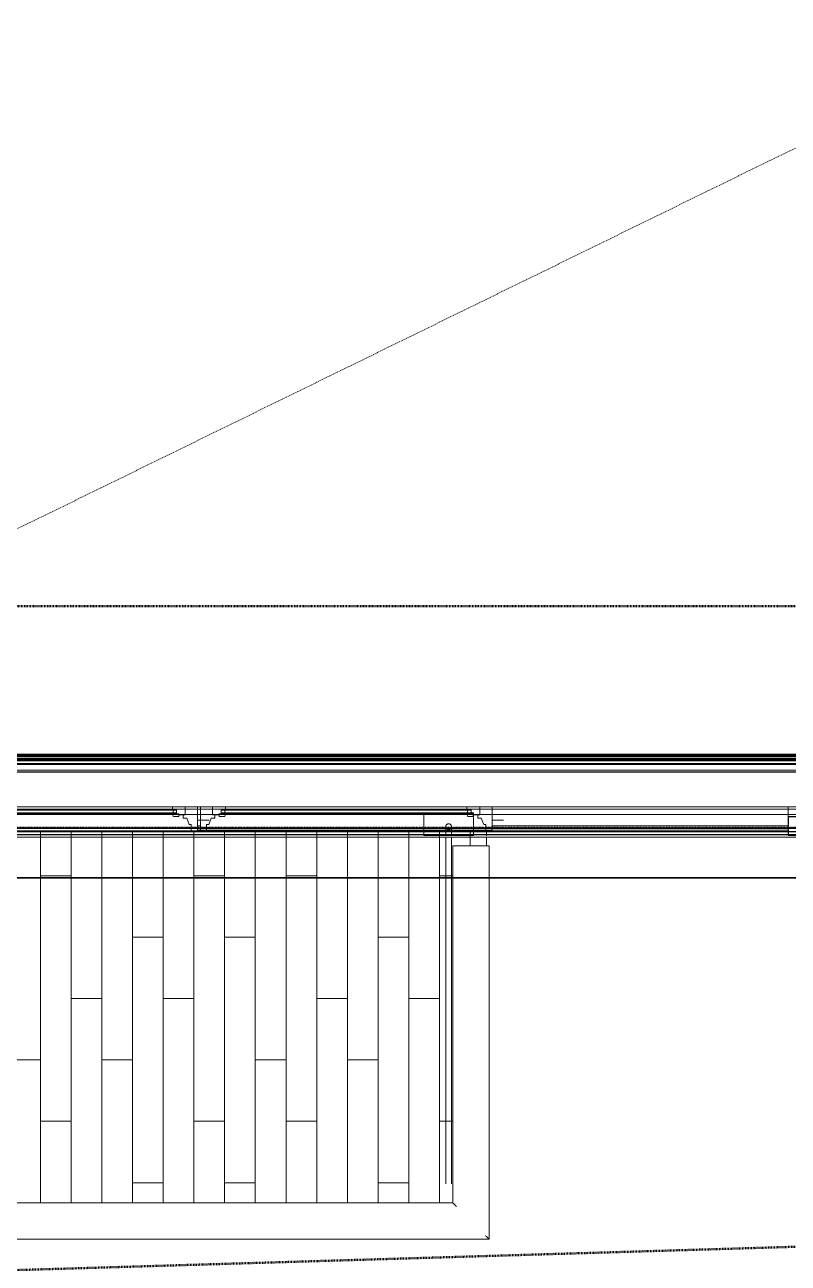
# Model space of a CAD drawing. Header units: inches. Extents: x -4235 to -464, y 9767 to 12269.
# Drawn here: x -2276.6 to -2177.1, y 9923.4 to 10084.9 of the extents above; entities that cross this region are included whole.
import ezdxf

# ---------------------------------------------------------------- set-up
doc = ezdxf.new("R2010")
doc.units = ezdxf.units.IN
doc.header["$MEASUREMENT"] = 0
doc.linetypes.add('Dash 1_16_', pattern=[0.125, 0.0625, -0.0625])
for name, color, linetype, lineweight in [('A-FLOR-1', 192, 'Continuous', 9), ('A-FLOR-HRAL', 11, 'Continuous', 9), ('A-FLOR-PATT-1', 9, 'Continuous', 9), ('A-GLAZ-1', 151, 'Continuous', 9), ('A-GLAZ-2', 151, 'Continuous', 20), ('A-GLAZ-CWMG', 51, 'Continuous', 9), ('A-ROOF-1', 10, 'Dash 1_16_', 9), ('A-ROOF-2', 7, 'Dash 1_16_', 9), ('A-WALL-1', 113, 'Continuous', 9), ('C-PROP-LINE-1', 91, 'Dash 1_16_', 50)]:
    doc.layers.add(name, color=color, linetype=linetype, lineweight=lineweight)

# ---------------------------------------------------------------- blocks, each defined once
blk = doc.blocks.new('Basic Wall _ EXT - FIBER CEMENT - LARGE - ___-2505169-BACKGROUND - ROOF PLAN')
at = {"layer": 'A-WALL-1'}
for p, q in [((-2254.11, 9981.94), (-2224.61, 9981.94)), ((-2224.61, 9981.94), (-2254.11, 9981.94)), ((-2224.61, 9981.91), (-2254.11, 9981.91)), ((-2224.61, 9981.91), (-2254.11, 9981.91)), ((-2224.61, 9981.94), (-2224.51, 9981.94)), ((-2224.51, 9981.94), (-2224.61, 9981.94)), ((-2224.51, 9981.91), (-2224.61, 9981.91)), ((-2224.51, 9981.91), (-2224.61, 9981.91)), ((-2224.49, 9981.94), (-2224.18, 9981.94)), ((-2224.18, 9981.94), (-2224.49, 9981.94)), ((-2224.18, 9981.91), (-2224.48, 9981.91)), ((-2224.18, 9981.91), (-2224.48, 9981.91)), ((-2224.15, 9981.94), (-2219.07, 9981.94)), ((-2219.07, 9981.94), (-2224.15, 9981.94)), ((-2219.07, 9981.91), (-2224.14, 9981.91)), ((-2219.07, 9981.91), (-2224.14, 9981.91)), ((-2219.04, 9981.94), (-2218.25, 9981.94)), ((-2218.25, 9981.94), (-2219.04, 9981.94)), ((-2218.25, 9981.91), (-2219.03, 9981.91)), ((-2218.25, 9981.91), (-2219.03, 9981.91)), ((-2218.23, 9981.94), (-2218.13, 9981.94)), ((-2218.13, 9981.94), (-2218.23, 9981.94)), ((-2218.13, 9981.91), (-2218.23, 9981.91)), ((-2218.13, 9981.91), (-2218.23, 9981.91)), ((-2218.13, 9981.94), (-2177.12, 9981.94)), ((-2177.12, 9981.94), (-2218.13, 9981.94)), ((-2177.12, 9981.91), (-2218.13, 9981.91)), ((-2089.29, 9981.91), (-2218.13, 9981.91)), ((-2177.12, 9981.94), (-2089.29, 9981.94)), ((-2089.29, 9981.94), (-2177.12, 9981.94)), ((-2089.29, 9981.91), (-2177.12, 9981.91)), ((-2224.62, 9979.9), (-2254.11, 9979.9)), ((-2224.62, 9979.9), (-2254.11, 9979.9)), ((-2254.11, 9979.87), (-2224.62, 9979.87)), ((-2224.62, 9979.87), (-2254.11, 9979.87)), ((-2224.53, 9979.9), (-2224.62, 9979.9)), ((-2224.53, 9979.9), (-2224.62, 9979.9)), ((-2224.62, 9979.87), (-2224.53, 9979.87)), ((-2224.53, 9979.87), (-2224.62, 9979.87)), ((-2221.74, 9979.9), (-2224.51, 9979.9)), ((-2221.74, 9979.9), (-2224.51, 9979.9)), ((-2224.51, 9979.87), (-2221.74, 9979.87)), ((-2221.74, 9979.87), (-2224.51, 9979.87)), ((-2221.63, 9979.9), (-2221.69, 9979.9)), ((-2221.63, 9979.9), (-2221.69, 9979.9)), ((-2221.69, 9979.87), (-2221.63, 9979.87)), ((-2221.63, 9979.87), (-2221.69, 9979.87)), ((-2221.57, 9979.9), (-2221.63, 9979.9)), ((-2221.57, 9979.9), (-2221.63, 9979.9)), ((-2221.63, 9979.87), (-2221.56, 9979.87)), ((-2221.56, 9979.87), (-2221.63, 9979.87)), ((-2221.47, 9979.9), (-2221.56, 9979.9)), ((-2221.47, 9979.9), (-2221.56, 9979.9)), ((-2221.56, 9979.87), (-2221.47, 9979.87)), ((-2221.47, 9979.87), (-2221.56, 9979.87)), ((-2221.37, 9979.9), (-2221.47, 9979.9)), ((-2221.37, 9979.9), (-2221.47, 9979.9)), ((-2221.47, 9979.87), (-2221.37, 9979.87)), ((-2221.37, 9979.87), (-2221.47, 9979.87)), ((-2221.27, 9979.9), (-2221.37, 9979.9)), ((-2221.27, 9979.9), (-2221.37, 9979.9)), ((-2221.37, 9979.87), (-2221.27, 9979.87)), ((-2221.27, 9979.87), (-2221.37, 9979.87)), ((-2221.18, 9979.9), (-2221.27, 9979.9)), ((-2221.18, 9979.9), (-2221.27, 9979.9)), ((-2221.27, 9979.87), (-2221.18, 9979.87)), ((-2221.18, 9979.87), (-2221.27, 9979.87)), ((-2221.1, 9979.9), (-2221.18, 9979.9)), ((-2221.1, 9979.9), (-2221.18, 9979.9)), ((-2221.18, 9979.87), (-2221.1, 9979.87)), ((-2221.1, 9979.87), (-2221.18, 9979.87)), ((-2221.04, 9979.9), (-2221.1, 9979.9)), ((-2221.04, 9979.9), (-2221.1, 9979.9)), ((-2221.1, 9979.87), (-2221.04, 9979.87)), ((-2221.04, 9979.87), (-2221.1, 9979.87)), ((-2218.23, 9979.9), (-2220.99, 9979.9)), ((-2218.23, 9979.9), (-2220.99, 9979.9)), ((-2220.99, 9979.87), (-2218.23, 9979.87)), ((-2218.23, 9979.87), (-2220.99, 9979.87)), ((-2218.12, 9979.9), (-2218.2, 9979.9)), ((-2218.12, 9979.9), (-2218.2, 9979.9)), ((-2218.2, 9979.87), (-2218.12, 9979.87)), ((-2218.12, 9979.87), (-2218.2, 9979.87)), ((-2177.12, 9979.9), (-2218.12, 9979.9)), ((-2177.12, 9979.9), (-2218.12, 9979.9)), ((-2218.12, 9979.87), (-2177.12, 9979.87)), ((-2177.12, 9979.87), (-2218.12, 9979.87))]:
    blk.add_line(p, q, dxfattribs=at)
blk = doc.blocks.new('Basic Wall _ EXT - FIBER CEMENT - LARGE - ___-2162463-BACKGROUND - ROOF PLAN')
at = {"layer": 'A-WALL-1'}
for p, q in [((-2369.31, 9981.94), (-2071.11, 9981.94)), ((-2071.11, 9981.94), (-2369.31, 9981.94)), ((-2071.11, 9981.91), (-2369.31, 9981.91)), ((-2071.11, 9981.91), (-2369.31, 9981.91)), ((-2177.12, 9979.32), (-2369.31, 9979.32)), ((-2067.92, 9979.31), (-2369.31, 9979.31)), ((-2177.12, 9979.31), (-2369.31, 9979.31)), ((-2177.12, 9979.3), (-2369.31, 9979.3)), ((-2177.12, 9979.28), (-2369.31, 9979.28)), ((-2067.92, 9979.28), (-2369.31, 9979.28)), ((-2369.31, 9978.98), (-2067.92, 9978.98))]:
    blk.add_line(p, q, dxfattribs=at)
blk = doc.blocks.new('Basic Wall _ EXT - FIBER CEMENT - SMALL - ___-2145937-BACKGROUND - ROOF PLAN')
at = {"layer": 'A-WALL-1'}
for p, q in [((-2077.8, 9989.69), (-3851.22, 9989.69)), ((-2077.91, 9989.8), (-3851.11, 9989.8)), ((-3852.33, 9988.59), (-2076.7, 9988.59)), ((-2076.7, 9988.59), (-3852.33, 9988.59)), ((-2077.05, 9988.94), (-3851.97, 9988.94)), ((-2077.1, 9988.99), (-3851.93, 9988.99)), ((-2077.11, 9989), (-3851.92, 9989)), ((-2077.18, 9989.07), (-3851.85, 9989.07)), ((-2077.17, 9989.06), (-3851.85, 9989.06)), ((-2077.17, 9989.06), (-3851.85, 9989.06)), ((-2077.2, 9989.09), (-3851.82, 9989.09)), ((-2077.24, 9989.13), (-3851.78, 9989.13)), ((-2077.25, 9989.14), (-3851.77, 9989.14)), ((-2077.4, 9989.29), (-3851.63, 9989.29)), ((-2077.6, 9989.49), (-3851.42, 9989.49)), ((-2077.67, 9989.56), (-3851.35, 9989.56)), ((-2075.54, 9987.44), (-3853.48, 9987.44)), ((-2075.54, 9987.44), (-3853.48, 9987.44)), ((-2075.62, 9987.51), (-3853.4, 9987.51)), ((-2075.62, 9987.51), (-3853.4, 9987.51)), ((-3853.2, 9987.72), (-2075.83, 9987.72)), ((-2075.83, 9987.72), (-3853.2, 9987.72)), ((-2070.72, 9982.61), (-3858.3, 9982.61)), ((-2070.72, 9982.61), (-3858.3, 9982.61)), ((-3860.81, 9980.11), (-2068.22, 9980.11)), ((-2068.29, 9980.19), (-3860.73, 9980.19)), ((-2068.29, 9980.19), (-3860.73, 9980.19)), ((-2067.77, 9979.66), (-3861.25, 9979.66)), ((-2067.84, 9979.73), (-3861.19, 9979.73)), ((-3867.29, 9973.63), (-2061.73, 9973.63)), ((-2061.73, 9973.63), (-3867.29, 9973.63)), ((-2061.81, 9973.7), (-3867.21, 9973.7)), ((-2061.81, 9973.7), (-3867.21, 9973.7))]:
    blk.add_line(p, q, dxfattribs=at)
blk = doc.blocks.new('Rectangular Mullion - Profile_Polycarbonate_right-V60-BACKGROUND - ROOF PLAN')
at = {"layer": 'A-GLAZ-CWMG'}
for p, q in [((0, 1.29), (-2.75, 1.29)), ((-2.75, 1.29), (-2.75, 1.19)), ((-2.75, 1.19), (-2.75, 0.82)), ((-2.75, 0.79), (-2.5, 0.79)), ((-2.69, 1.22), (-0.06, 1.22)), ((-2.69, 0.85), (-2.69, 1.19)), ((-2.5, 0.85), (-2.69, 0.85)), ((-0.06, 1.19), (-0.06, 0.82)), ((-0.06, 0.82), (-0.06, 0.41)), ((-0.06, 0.25), (-0.06, 0.19)), ((-0.06, 0.19), (-0.06, 0.13)), ((-0.06, 0.01), (-0.06, -1.15)), ((0, 1.19), (0, 1.29)), ((0, 0.82), (0, 1.19)), ((0, 0.41), (0, 0.82)), ((0, 0.19), (0, 0.25)), ((0, 0.13), (0, 0.19)), ((0, -1.15), (0, 0.01)), ((-2.5, -0.79), (-2.75, -0.79)), ((-2.75, -0.79), (-2.75, -1.15)), ((-2.75, -1.15), (-2.75, -1.2)), ((-2.75, -1.21), (0, -1.21)), ((-2.69, -1.15), (-2.69, -0.85)), ((-2.69, -0.85), (-2.5, -0.85)), ((-0.06, -1.15), (-2.69, -1.15)), ((-2.5, -0.85), (-2.5, -0.79)), ((0, -1.2), (0, -1.15))]:
    blk.add_line(p, q, dxfattribs=at)
blk = doc.blocks.new('Window-Double_Hung-Andersen-400_Series-Tilt_Wash - DOUBLE HUNG - COTTAGE - 3RD FLOOR-V67-BACKGROUND - ROOF PLAN')
at = {"layer": 'A-GLAZ-1'}
for p, q in [((-16.29, -2.13), (-15.7, -2.13)), ((-16.29, -2.5), (-15.7, -2.5)), ((-15.82, -2.5), (-15.82, -2.13)), ((-15.7, -2), (15.7, -2)), ((-15.7, -2.13), (15.7, -2.13)), ((-15.7, -2.5), (15.7, -2.5)), ((-15.7, -2.63), (15.7, -2.63)), ((16.29, -2.13), (15.7, -2.13)), ((16.29, -2.5), (15.7, -2.5)), ((15.82, -2.5), (15.82, -2.13))]:
    blk.add_line(p, q, dxfattribs=at)
at = {"layer": 'A-GLAZ-2'}
for p, q in [((-19.01, -2.01), (-19.01, -1.69)), ((-19.01, -2.69), (-19.01, -2.01)), ((-19.01, -2.89), (-19.01, -2.72)), ((-19.01, -2.95), (-19.01, -2.9)), ((-19.01, -3.92), (-19.01, -3)), ((-17.9, -3.93), (-17.61, -3.19)), ((-17.61, -3.19), (-17.14, -3.19)), ((-17.42, -2.01), (-17.42, -1.69)), ((-17.42, -2.69), (-17.42, -2.01)), ((-17.42, -2.75), (-16.57, -2.75)), ((-17.14, -2.89), (-17.14, -2.75)), ((-17.14, -2.95), (-17.14, -2.9)), ((-17.14, -3.19), (-17.14, -3)), ((-16.57, -2.63), (-16.57, -2.69)), ((-15.7, -2.63), (-16.57, -2.63)), ((-16.57, -2.72), (-16.57, -2.89)), ((-16.57, -2.9), (-16.57, -2.95)), ((-15.86, -2.97), (-16.57, -2.97)), ((-15.7, -2), (-16.29, -2)), ((-16.29, -2.63), (-16.29, -2.01)), ((-15.85, -2.95), (-15.82, -2.9)), ((-15.82, -2.89), (-15.74, -2.72)), ((-15.78, -1.69), (-15.7, -2)), ((-15.73, -2.69), (-15.7, -2.63)), ((15.78, -1.69), (15.7, -2)), ((15.7, -2), (16.29, -2)), ((15.73, -2.69), (15.7, -2.63)), ((15.7, -2.63), (16.57, -2.63)), ((15.82, -2.89), (15.74, -2.72)), ((15.85, -2.95), (15.82, -2.9)), ((15.86, -2.97), (16.57, -2.97)), ((16.29, -2.63), (16.29, -2.01)), ((16.57, -2.63), (16.57, -2.69)), ((16.57, -2.72), (16.57, -2.89)), ((17.42, -2.75), (16.57, -2.75)), ((16.57, -2.9), (16.57, -2.95)), ((17.14, -2.89), (17.14, -2.75)), ((17.14, -2.95), (17.14, -2.9)), ((17.14, -3.19), (17.14, -3)), ((17.61, -3.19), (17.14, -3.19)), ((17.42, -2.01), (17.42, -1.69)), ((17.42, -2.69), (17.42, -2.01)), ((17.92, -4), (17.61, -3.19)), ((19.01, -1.69), (19.01, -2.01)), ((19.01, -2.01), (19.01, -2.69)), ((19.01, -2.72), (19.01, -2.89)), ((19.01, -2.9), (19.01, -2.95)), ((19.01, -3), (19.01, -4.01)), ((-19.01, -3.44), (-20.51, -3.44)), ((-19.01, -4.15), (-19.01, -3.93)), ((-19.01, -4.21), (-19.01, -4.16)), ((-19.01, -4.27), (-19.01, -4.22)), ((-19.01, -4.34), (-19.01, -4.28)), ((-19.01, -4.81), (-19.01, -4.56)), ((19.01, -4.81), (-19.01, -4.81)), ((-18.2, -4), (-17.92, -4)), ((-18.2, -4.15), (-18.2, -4.03)), ((-18.2, -4.21), (-18.2, -4.16)), ((-18.2, -4.27), (-18.2, -4.22)), ((-18.2, -4.34), (-18.2, -4.28)), ((-18.2, -4.81), (-18.2, -4.56)), ((-17.92, -4), (-17.9, -3.93)), ((18.2, -4), (17.92, -4)), ((18.2, -4.1), (18.2, -4.01)), ((18.2, -4.15), (18.2, -4.11)), ((18.2, -4.21), (18.2, -4.16)), ((18.2, -4.28), (18.2, -4.22)), ((18.2, -4.34), (18.2, -4.28)), ((18.2, -4.81), (18.2, -4.56)), ((19.01, -3.44), (20.51, -3.44)), ((19.01, -4.01), (19.01, -4.1)), ((19.01, -4.11), (19.01, -4.15)), ((19.01, -4.16), (19.01, -4.21)), ((19.01, -4.22), (19.01, -4.28)), ((19.01, -4.28), (19.01, -4.34)), ((19.01, -4.56), (19.01, -4.81))]:
    blk.add_line(p, q, dxfattribs=at)
blk = doc.blocks.new('Window-Double_Hung-Andersen-400_Series-Tilt_Wash - DOUBLE HUNG - REVERSE COTTAGE - 2ND FLOOR-V133-BACKGROUND - ROOF PLAN')
at = {"layer": 'A-GLAZ-1'}
for p, q in [((-16.29, -2.13), (-15.7, -2.13)), ((-16.29, -2.5), (-15.7, -2.5)), ((-15.82, -2.5), (-15.82, -2.13)), ((-15.7, -2), (15.7, -2)), ((-15.7, -2.13), (15.7, -2.13)), ((-15.7, -2.5), (10.1, -2.5)), ((-15.7, -2.63), (10.11, -2.63)), ((10.1, -2.5), (10.22, -2.5)), ((10.11, -2.63), (10.22, -2.63)), ((10.22, -2.5), (10.54, -2.5)), ((10.23, -2.63), (10.54, -2.63)), ((10.54, -2.5), (11.06, -2.5)), ((10.56, -2.63), (11.06, -2.63)), ((11.06, -2.5), (11.73, -2.5)), ((11.09, -2.63), (11.73, -2.63)), ((11.73, -2.5), (12.51, -2.5)), ((11.76, -2.63), (12.51, -2.63)), ((12.52, -2.5), (13.35, -2.5)), ((12.55, -2.63), (13.35, -2.63)), ((13.36, -2.5), (14.2, -2.5)), ((13.39, -2.63), (14.2, -2.63)), ((14.2, -2.5), (14.98, -2.5)), ((14.23, -2.63), (14.98, -2.63)), ((14.98, -2.5), (15.65, -2.5)), ((15.01, -2.63), (15.65, -2.63)), ((15.65, -2.5), (15.7, -2.5)), ((16.29, -2.13), (15.7, -2.13)), ((16.29, -2.5), (15.7, -2.5)), ((15.82, -2.49), (15.82, -2.13))]:
    blk.add_line(p, q, dxfattribs=at)
at = {"layer": 'A-GLAZ-2'}
for p, q in [((-19.01, -2.01), (-19.01, -1.69)), ((-19.01, -2.69), (-19.01, -2.01)), ((-19.01, -2.89), (-19.01, -2.72)), ((-19.01, -2.95), (-19.01, -2.9)), ((-19.01, -4.01), (-19.01, -3)), ((-17.92, -4), (-17.61, -3.19)), ((-17.61, -3.19), (-17.14, -3.19)), ((-17.42, -2.01), (-17.42, -1.69)), ((-17.42, -2.69), (-17.42, -2.01)), ((-17.42, -2.75), (-16.57, -2.75)), ((-17.14, -2.89), (-17.14, -2.75)), ((-17.14, -2.95), (-17.14, -2.9)), ((-17.14, -3), (-17.14, -2.95)), ((-17.14, -3.19), (-17.14, -3)), ((-16.57, -2.63), (-16.57, -2.69)), ((-15.7, -2.63), (-16.57, -2.63)), ((-16.57, -2.72), (-16.57, -2.89)), ((-16.57, -2.9), (-16.57, -2.95)), ((-15.86, -2.97), (-16.57, -2.97)), ((-15.7, -2), (-16.29, -2)), ((-16.29, -2.63), (-16.29, -2.01)), ((-15.85, -2.95), (-15.82, -2.9)), ((-15.82, -2.89), (-15.74, -2.72)), ((-15.78, -1.69), (-15.7, -2)), ((-15.73, -2.69), (-15.7, -2.63)), ((15.78, -1.69), (15.7, -2)), ((15.7, -2), (16.29, -2)), ((15.73, -2.69), (15.7, -2.63)), ((15.7, -2.63), (16.48, -2.63)), ((15.82, -2.89), (15.74, -2.72)), ((15.85, -2.95), (15.82, -2.9)), ((15.86, -2.97), (16.57, -2.97)), ((16.29, -2.49), (16.29, -2.01)), ((16.29, -2.63), (16.29, -2.49)), ((16.49, -2.63), (16.57, -2.63)), ((16.57, -2.63), (16.57, -2.69)), ((16.57, -2.72), (16.57, -2.89)), ((16.57, -2.9), (16.57, -2.95)), ((17.42, -2.75), (16.6, -2.75)), ((17.14, -2.89), (17.14, -2.75)), ((17.14, -2.95), (17.14, -2.9)), ((17.14, -3), (17.14, -2.95)), ((17.14, -3.19), (17.14, -3)), ((17.61, -3.19), (17.14, -3.19)), ((17.42, -2.01), (17.42, -1.69)), ((17.42, -2.69), (17.42, -2.01)), ((17.92, -4), (17.61, -3.19)), ((19.01, -1.69), (19.01, -2.01)), ((19.01, -2.01), (19.01, -2.69)), ((19.01, -2.72), (19.01, -2.89)), ((19.01, -2.9), (19.01, -2.95)), ((19.01, -2.95), (19.01, -3)), ((19.01, -3), (19.01, -4.1)), ((-19.01, -3.44), (-19.39, -3.44)), ((-19.01, -4.1), (-19.01, -4.02)), ((-19.01, -4.15), (-19.01, -4.11)), ((-19.01, -4.21), (-19.01, -4.16)), ((-19.01, -4.28), (-19.01, -4.22)), ((-19.01, -4.34), (-19.01, -4.28)), ((-19.01, -4.76), (-19.01, -4.56)), ((-19.01, -4.81), (-19.01, -4.76)), ((10.1, -4.81), (-19.01, -4.81)), ((-18.2, -4), (-17.92, -4)), ((-18.2, -4.1), (-18.2, -4.02)), ((-18.2, -4.15), (-18.2, -4.11)), ((-18.2, -4.21), (-18.2, -4.16)), ((-18.2, -4.28), (-18.2, -4.22)), ((-18.2, -4.34), (-18.2, -4.28)), ((-18.2, -4.76), (-18.2, -4.56)), ((-18.2, -4.81), (-18.2, -4.76)), ((10.19, -4.81), (10.1, -4.81)), ((12.98, -4.81), (10.22, -4.81)), ((13.09, -4.81), (13.03, -4.81)), ((13.17, -4.81), (13.09, -4.81)), ((13.26, -4.81), (13.18, -4.81)), ((13.35, -4.81), (13.26, -4.81)), ((13.45, -4.81), (13.35, -4.81)), ((13.54, -4.81), (13.45, -4.81)), ((13.62, -4.81), (13.54, -4.81)), ((13.68, -4.81), (13.62, -4.81)), ((16.49, -4.81), (13.73, -4.81)), ((16.6, -4.81), (16.52, -4.81)), ((19.01, -4.81), (16.6, -4.81)), ((18.2, -4), (17.92, -4)), ((18.2, -4.1), (18.2, -4)), ((18.2, -4.16), (18.2, -4.11)), ((18.2, -4.21), (18.2, -4.17)), ((18.2, -4.28), (18.2, -4.22)), ((18.2, -4.34), (18.2, -4.28)), ((18.2, -4.39), (18.2, -4.34)), ((18.2, -4.76), (18.2, -4.56)), ((18.2, -4.81), (18.2, -4.76)), ((19.01, -3.44), (20.51, -3.44)), ((19.01, -4.11), (19.01, -4.16)), ((19.01, -4.22), (19.01, -4.28)), ((19.01, -4.28), (19.01, -4.34)), ((19.01, -4.34), (19.01, -4.39)), ((19.01, -4.56), (19.01, -4.76)), ((19.01, -4.76), (19.01, -4.81))]:
    blk.add_line(p, q, dxfattribs=at)
blk = doc.blocks.new('Railing - Baluster_01-V162-BACKGROUND - ROOF PLAN')
at = {"layer": 'A-FLOR-HRAL'}
for p, q in [((-0.59, 1.18), (0.59, 1.18)), ((-0.59, 0.59), (-0.59, 1.18)), ((0.59, 1.18), (0.59, 0.59))]:
    blk.add_line(p, q, dxfattribs=at)
blk = doc.blocks.new('Railing - Railing-2700276-BACKGROUND - ROOF PLAN')
at = {"layer": 'A-FLOR-HRAL'}
for p, q in [((-2330.14, 9977.83), (-2330.14, 9973.7)), ((-2330.14, 9977.83), (-2329.66, 9977.83)), ((-2329.66, 9977.83), (-2325.88, 9977.83)), ((-2325.88, 9977.83), (-2325.41, 9977.83)), ((-2325.41, 9973.7), (-2325.41, 9977.83)), ((-2220.81, 9977.83), (-2220.81, 9973.7)), ((-2220.81, 9977.83), (-2220.34, 9977.83)), ((-2220.34, 9977.83), (-2216.56, 9977.83)), ((-2216.56, 9977.83), (-2216.1, 9977.83)), ((-2216.1, 9977.83), (-2216.09, 9977.83)), ((-2216.09, 9973.7), (-2216.09, 9977.83)), ((-2330.14, 9973.7), (-2330.14, 9973.63)), ((-2330.14, 9973.63), (-2330.14, 9926.58)), ((-2325.41, 9973.63), (-2325.41, 9973.7)), ((-2325.41, 9931.3), (-2325.41, 9973.63)), ((-2220.81, 9973.7), (-2220.81, 9973.63)), ((-2220.81, 9973.63), (-2220.81, 9931.3)), ((-2216.09, 9973.63), (-2216.09, 9973.7)), ((-2216.09, 9926.58), (-2216.09, 9973.63)), ((-2220.81, 9931.3), (-2325.41, 9931.3)), ((-2330.14, 9926.58), (-2216.09, 9926.58))]:
    blk.add_line(p, q, dxfattribs=at)
for points, knots in [([(-2325.88, 9930.83), (-2325.84, 9930.87), (-2325.78, 9930.93), (-2325.7, 9931.01), (-2325.66, 9931.06), (-2325.62, 9931.09), (-2325.59, 9931.13), (-2325.56, 9931.16), (-2325.53, 9931.18), (-2325.5, 9931.21), (-2325.47, 9931.24), (-2325.45, 9931.27), (-2325.42, 9931.29), (-2325.41, 9931.3), (-2325.41, 9931.3)], [0, 0, 0, 0, 0.166667, 0.25, 0.333333, 0.375, 0.416667, 0.5, 0.541667, 0.583333, 0.666667, 0.75, 0.833333, 1, 1, 1, 1]), ([(-2220.34, 9930.83), (-2220.38, 9930.87), (-2220.44, 9930.93), (-2220.52, 9931.01), (-2220.57, 9931.06), (-2220.6, 9931.09), (-2220.63, 9931.13), (-2220.67, 9931.16), (-2220.69, 9931.18), (-2220.72, 9931.21), (-2220.75, 9931.24), (-2220.78, 9931.27), (-2220.8, 9931.29), (-2220.81, 9931.3), (-2220.81, 9931.3)], [0, 0, 0, 0, 0.166667, 0.25, 0.333333, 0.375, 0.416667, 0.5, 0.541667, 0.583333, 0.666667, 0.75, 0.833333, 1, 1, 1, 1]), ([(-2330.14, 9926.58), (-2330.14, 9926.58), (-2330.13, 9926.59), (-2330.1, 9926.61), (-2330.07, 9926.64), (-2330.05, 9926.67), (-2330.02, 9926.69), (-2329.99, 9926.72), (-2329.95, 9926.76), (-2329.91, 9926.8), (-2329.87, 9926.84), (-2329.84, 9926.88), (-2329.77, 9926.95), (-2329.7, 9927.01), (-2329.66, 9927.05)], [0, 0, 0, 0, 0.166667, 0.25, 0.333333, 0.416667, 0.458333, 0.5, 0.583333, 0.666667, 0.708333, 0.75, 0.833333, 1, 1, 1, 1]), ([(-2216.09, 9926.58), (-2216.09, 9926.58), (-2216.09, 9926.59), (-2216.12, 9926.61), (-2216.15, 9926.64), (-2216.18, 9926.67), (-2216.2, 9926.69), (-2216.23, 9926.72), (-2216.27, 9926.76), (-2216.31, 9926.8), (-2216.35, 9926.84), (-2216.39, 9926.88), (-2216.46, 9926.95), (-2216.52, 9927.01), (-2216.56, 9927.05)], [0, 0, 0, 0, 0.166667, 0.25, 0.333333, 0.416667, 0.458333, 0.5, 0.583333, 0.666667, 0.708333, 0.75, 0.833333, 1, 1, 1, 1])]:
    blk.add_open_spline(points, degree=3, knots=knots, dxfattribs=at)
blk.add_blockref('Railing - Baluster_01-V162-BACKGROUND - ROOF PLAN', (-2327.77, 9977.24))
blk = doc.blocks.new('Walls 5 - Walls 1-2855689-BACKGROUND - ROOF PLAN')
at = {"layer": 'A-WALL-1'}
for p, q in [((-2224.62, 9982.13), (-2224.62, 9981.94)), ((-2223.67, 9982.13), (-2224.62, 9982.13)), ((-2224.62, 9982.13), (-2224.18, 9982.13)), ((-2224.62, 9981.91), (-2224.62, 9981.73)), ((-2224.62, 9981.73), (-2224.62, 9981.68)), ((-2224.62, 9981.67), (-2224.62, 9981.63)), ((-2224.62, 9981.62), (-2224.62, 9980.55)), ((-2224.18, 9982.13), (-2222.99, 9982.13)), ((-2219.74, 9982.13), (-2223.67, 9982.13)), ((-2222.99, 9982.13), (-2222.21, 9982.13)), ((-2222.21, 9982.13), (-2221.37, 9982.13)), ((-2221.37, 9982.13), (-2219.74, 9982.13)), ((-2218.12, 9982.13), (-2219.74, 9982.13)), ((-2219.74, 9982.13), (-2218.23, 9982.13)), ((-2218.23, 9982.13), (-2218.12, 9982.13)), ((-2218.12, 9981.94), (-2218.12, 9982.13)), ((-2218.12, 9981.73), (-2218.12, 9981.91)), ((-2218.12, 9981.68), (-2218.12, 9981.73)), ((-2218.12, 9981.63), (-2218.12, 9981.67)), ((-2218.12, 9980.53), (-2218.12, 9981.62)), ((-2224.62, 9980.52), (-2224.62, 9980.47)), ((-2224.62, 9980.47), (-2224.62, 9980.41)), ((-2224.62, 9980.41), (-2224.62, 9980.35)), ((-2224.62, 9980.34), (-2224.62, 9980.29)), ((-2224.62, 9980.07), (-2224.62, 9979.66)), ((-2221.74, 9980.34), (-2221.74, 9980.29)), ((-2221.74, 9980.07), (-2221.74, 9979.66)), ((-2220.99, 9980.29), (-2220.99, 9980.34)), ((-2220.99, 9979.66), (-2220.99, 9980.07)), ((-2218.12, 9980.47), (-2218.12, 9980.52)), ((-2218.12, 9980.41), (-2218.12, 9980.46)), ((-2218.12, 9980.35), (-2218.12, 9980.41)), ((-2218.12, 9980.29), (-2218.12, 9980.34)), ((-2218.12, 9979.66), (-2218.12, 9980.07)), ((-2224.62, 9979.66), (-2224.62, 9979.32)), ((-2224.62, 9979.28), (-2224.62, 9979.2)), ((-2224.51, 9979.2), (-2224.62, 9979.2)), ((-2224.62, 9979.2), (-2224.51, 9979.2)), ((-2223.67, 9979.2), (-2224.51, 9979.2)), ((-2224.51, 9979.2), (-2221.75, 9979.2)), ((-2221.37, 9979.2), (-2223.67, 9979.2)), ((-2221.74, 9979.66), (-2221.74, 9979.32)), ((-2221.74, 9979.28), (-2221.74, 9979.2)), ((-2221.74, 9979.2), (-2221.74, 9979.15)), ((-2221.74, 9978.99), (-2221.74, 9973.7)), ((-2221.7, 9979.2), (-2221.64, 9979.2)), ((-2221.64, 9979.2), (-2221.56, 9979.2)), ((-2221.56, 9979.2), (-2221.47, 9979.2)), ((-2221.47, 9979.2), (-2221.37, 9979.2)), ((-2218.23, 9979.2), (-2221.37, 9979.2)), ((-2221.37, 9979.2), (-2221.27, 9979.2)), ((-2221.27, 9979.2), (-2221.18, 9979.2)), ((-2221.18, 9979.2), (-2221.1, 9979.2)), ((-2221.1, 9979.2), (-2221.04, 9979.2)), ((-2220.99, 9979.32), (-2220.99, 9979.66)), ((-2220.99, 9979.2), (-2220.99, 9979.28)), ((-2220.99, 9979.15), (-2220.99, 9979.2)), ((-2220.99, 9979.2), (-2218.12, 9979.2)), ((-2220.99, 9973.7), (-2220.99, 9978.99)), ((-2218.12, 9979.2), (-2218.23, 9979.2)), ((-2218.12, 9979.32), (-2218.12, 9979.66)), ((-2218.12, 9979.2), (-2218.12, 9979.28)), ((-2221.74, 9973.7), (-2221.74, 9973.63)), ((-2221.74, 9973.63), (-2221.74, 9933.78)), ((-2220.99, 9973.63), (-2220.99, 9973.7)), ((-2220.99, 9933.78), (-2220.99, 9973.63))]:
    blk.add_line(p, q, dxfattribs=at)
for major_axis, start_param, end_param in [((0.375, 0), 3.006724, 3.141593), ((0.375, 0), 3.191131, 3.357632), ((0.375, 0), 2.662682, 2.814115), ((0.375, 0), 2.356194, 2.596215), ((0.375, 0), 2.094395, 2.356194), ((0.375, 0), 1.832596, 2.094395), ((0.375, 0), 4.18879, 4.45059), ((0.375, 0), 1.570796, 1.832596), ((0.375, 0), 4.45059, 4.712389), ((0.375, 0), 1.308997, 1.570796), ((-0.375, 0), 1.570796, 1.832596), ((0.375, 0), 1.047198, 1.308997), ((0.375, 0), 4.974188, 5.235988), ((0.375, 0), 0.785398, 1.047198), ((0.375, 0), 0.539972, 0.785398), ((0.375, 0), 0.327413, 0.478911), ((0.375, 0), 0, 0.134868), ((0.375, 0), 6.067071, 6.233647)]:
    blk.add_ellipse((-2221.37, 9980.36), major_axis=major_axis, ratio=0.921805, start_param=start_param, end_param=end_param, dxfattribs=at)
blk = doc.blocks.new('Family - ___-2835860-BACKGROUND - ROOF PLAN')
at = {"layer": 'C-PROP-LINE-1'}
blk.add_line((-2067.92, 9980.19), (-2523.72, 9980.19), dxfattribs=at)
blk = doc.blocks.new('Family - ___-2835903-BACKGROUND - ROOF PLAN')
at = {"layer": 'C-PROP-LINE-1'}
blk.add_line((-2096.82, 10009.09), (-3831.82, 10009.09), dxfattribs=at)
blk = doc.blocks.new('Family - ___-2835932-BACKGROUND - ROOF PLAN')
at = {"layer": 'C-PROP-LINE-1'}
blk.add_line((-2067.92, 9980.19), (-3860.72, 9980.19), dxfattribs=at)
blk = doc.blocks.new('Family - ___-2855424-BACKGROUND - ROOF PLAN')
at = {"layer": 'C-PROP-LINE-1'}
blk.add_line((-3987.11, 9871.38), (-600.6, 9972.76), dxfattribs=at)

msp = doc.modelspace()

# ---------------------------------------------------------------- hatches: boundary and pattern name
at = {"layer": 'A-FLOR-PATT-1'}
h = msp.add_hatch(dxfattribs=at)
h.set_pattern_fill('FP_29', color=256, style=0, pattern_type=2)
h.set_pattern_definition([(90, (-1554.576, 11021.939), (-4, 2e-16), []), (180, (-1554.576, 11021.939), (-8, -8), [4, -28]), (180, (-1558.576, 11037.939), (-8, -8), [4, -28])])
h.paths.add_polyline_path([(-2238.93, 9931.3), (-2220.81, 9931.3), (-2220.79, 9977.83), (-2216.45, 9977.83), (-2216.45, 9979.81), (-2329.77, 9979.83), (-2329.77, 9977.83), (-2328.36, 9977.83), (-2328.36, 9978.42), (-2327.18, 9978.42), (-2327.18, 9977.83), (-2325.41, 9977.83), (-2325.41, 9931.3), (-2294.99, 9931.3)], flags=0)

# ---------------------------------------------------------------- linework, layer by layer
at = {"layer": 'A-FLOR-1'}
for p, q in [((-2253.74, 9979.83), (-2254.11, 9979.83)), ((-2216.45, 9979.32), (-2216.45, 9979.81)), ((-2216.45, 9979.15), (-2216.45, 9979.28)), ((-2216.45, 9977.83), (-2216.45, 9978.99))]:
    msp.add_line(p, q, dxfattribs=at)
at = {"layer": 'A-ROOF-1'}
msp.add_line((-2369.31, 9982.94), (-2076.17, 9982.94), dxfattribs=at)
at = {"layer": 'A-ROOF-2'}
msp.add_line((-2338.11, 9989.57), (-2077.68, 10116.96), dxfattribs=at)
at = {"layer": 'A-WALL-1'}
for p, q in [((-2077.17, 9989.06), (-3851.85, 9989.06)), ((-2340.41, 9988.44), (-2076.55, 9988.44)), ((-2076.17, 9982.94), (-2369.31, 9982.94)), ((-2254.11, 9981.94), (-2254.11, 9982.94)), ((-2254.11, 9981.73), (-2254.11, 9981.91)), ((-2254.11, 9981.68), (-2254.11, 9981.73)), ((-2254.11, 9980.61), (-2254.11, 9981.62)), ((-2253.74, 9982.94), (-2253.74, 9981.94)), ((-2253.74, 9981.91), (-2253.74, 9981.73)), ((-2253.74, 9981.73), (-2253.74, 9981.68)), ((-2253.74, 9981.62), (-2253.74, 9980.61)), ((-2215.71, 9981.94), (-2215.71, 9982.94)), ((-2215.71, 9981.73), (-2215.71, 9981.91)), ((-2215.71, 9981.68), (-2215.71, 9981.73)), ((-2215.71, 9981.63), (-2215.71, 9981.67)), ((-2215.71, 9980.53), (-2215.71, 9981.62)), ((-2177.12, 9982.94), (-2177.12, 9981.73)), ((-2177.12, 9981.94), (-2089.29, 9981.94)), ((-2068.3, 9980.19), (-3860.72, 9980.19)), ((-2254.11, 9980.53), (-2254.11, 9980.61)), ((-2254.11, 9980.47), (-2254.11, 9980.52)), ((-2254.11, 9980.41), (-2254.11, 9980.47)), ((-2254.11, 9980.44), (-2253.74, 9980.44)), ((-2254.11, 9980.35), (-2254.11, 9980.41)), ((-2254.11, 9980.29), (-2254.11, 9980.34)), ((-2253.74, 9980.61), (-2253.74, 9980.52)), ((-2253.74, 9980.52), (-2253.74, 9980.47)), ((-2253.74, 9980.47), (-2253.74, 9980.41)), ((-2253.74, 9980.41), (-2253.74, 9980.35)), ((-2253.74, 9980.34), (-2253.74, 9980.29)), ((-2215.71, 9980.47), (-2215.71, 9980.52)), ((-2215.71, 9980.44), (-2177.12, 9980.44)), ((-2215.71, 9980.35), (-2215.71, 9980.41)), ((-2215.71, 9980.29), (-2215.71, 9980.34)), ((-2215.71, 9980.24), (-2215.71, 9980.28))]:
    msp.add_line(p, q, dxfattribs=at)

# ---------------------------------------------------------------- block references
at = {"layer": 'A-FLOR-HRAL'}
msp.add_blockref('Railing - Railing-2700276-BACKGROUND - ROOF PLAN', (0, 0), dxfattribs=at)
at = {"layer": 'A-GLAZ-1'}
for name, p in [('Window-Double_Hung-Andersen-400_Series-Tilt_Wash - DOUBLE HUNG - COTTAGE - 3RD FLOOR-V67-BACKGROUND - ROOF PLAN', (-2273.12, 9984.63)), ('Window-Double_Hung-Andersen-400_Series-Tilt_Wash - DOUBLE HUNG - REVERSE COTTAGE - 2ND FLOOR-V133-BACKGROUND - ROOF PLAN', (-2234.72, 9984.63))]:
    msp.add_blockref(name, p, dxfattribs=at)
at = {"layer": 'A-GLAZ-CWMG', "rotation": 180}
msp.add_blockref('Rectangular Mullion - Profile_Polycarbonate_right-V60-BACKGROUND - ROOF PLAN', (-2177.12, 9980.48), dxfattribs=at)
at = {"layer": 'A-WALL-1'}
for name in ['Basic Wall _ EXT - FIBER CEMENT - SMALL - ___-2145937-BACKGROUND - ROOF PLAN', 'Basic Wall _ EXT - FIBER CEMENT - LARGE - ___-2162463-BACKGROUND - ROOF PLAN', 'Basic Wall _ EXT - FIBER CEMENT - LARGE - ___-2505169-BACKGROUND - ROOF PLAN', 'Walls 5 - Walls 1-2855689-BACKGROUND - ROOF PLAN']:
    msp.add_blockref(name, (0, 0), dxfattribs=at)
at = {"layer": 'C-PROP-LINE-1'}
for name in ['Family - ___-2835860-BACKGROUND - ROOF PLAN', 'Family - ___-2835932-BACKGROUND - ROOF PLAN', 'Family - ___-2835903-BACKGROUND - ROOF PLAN', 'Family - ___-2855424-BACKGROUND - ROOF PLAN']:
    msp.add_blockref(name, (0, 0), dxfattribs=at)

doc.saveas('drawing.dxf')
